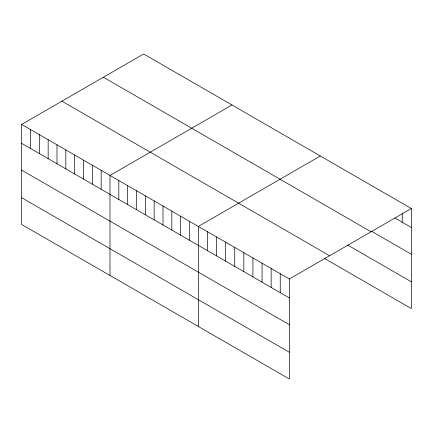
<?xml version="1.0" encoding="UTF-8"?>
<svg xmlns="http://www.w3.org/2000/svg" width="433" height="433" viewBox="0 0 433 433"><rect width="100%" height="100%" fill="white"/><g stroke="black" fill="none" stroke-linecap="round" stroke-linejoin="round"><path stroke-width="0.65" d="M21.65 124.423L289.352 278.976L289.352 379.016L21.65 224.462L21.65 124.423L143.648 53.984L411.35 208.538L411.35 308.577L324.312 258.328M231.991 104.986L109.993 175.425L109.993 275.464M320.333 155.988L198.33 226.427L198.33 326.466M289.352 278.976L411.35 208.538M394.853 217.961L411.35 227.487M371.53 231.26L411.35 254.247M103.39 77.231L371.092 231.785M347.639 245.035L411.35 281.818M61.908 101.176L329.61 255.73M21.65 143.372L289.352 297.926M21.65 170.131L289.352 324.685M21.65 197.702L289.352 352.256M402.246 213.085L402.246 222.232M280.248 273.721L280.248 292.67M271.145 268.465L271.145 287.415M262.046 263.21L262.046 282.159M252.942 257.954L252.942 276.904M243.839 252.699L243.839 271.648M234.74 247.449L234.74 266.392M225.636 242.193L225.636 261.142M216.538 236.938L216.538 255.887M207.434 231.682L207.434 250.631M189.497 221.328L189.497 240.277M180.664 216.224L180.664 235.173M171.831 211.125L171.831 230.075M162.997 206.027L162.997 224.976M154.164 200.923L154.164 219.872M145.326 195.824L145.326 214.773M136.492 190.726L136.492 209.675M127.659 185.622L127.659 204.571M118.826 180.523L118.826 199.472M101.16 170.326L101.16 189.27M92.321 165.222L92.321 184.171M83.488 160.123L83.488 179.073M74.655 155.025L74.655 173.969M65.821 149.921L65.821 168.87M56.988 144.822L56.988 163.771M48.155 139.724L48.155 158.667M39.316 134.62L39.316 153.569M30.483 129.521L30.483 148.47"/></g></svg>
